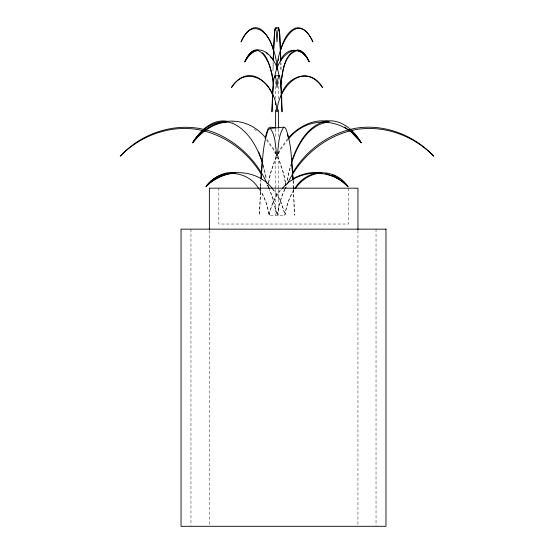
<?xml version="1.0" encoding="UTF-8"?>
<svg xmlns="http://www.w3.org/2000/svg" width="554" height="554" viewBox="0 0 554 554"><rect width="100%" height="100%" fill="white"/><g stroke="black" fill="none" stroke-linecap="round" stroke-linejoin="round"><path stroke-width="0.42" stroke-dasharray="2.77 2.08" d="M273.101 63.308L273.011 70.677L273.129 61.799M260.512 187.3L259.584 215.236L260.47 189.413M260.546 186.435L260.83 180.396M260.636 186.019L260.92 180.078M287.471 180.258L288.454 173.665L290.822 164.642M287.547 180.362L288.592 173.859L290.802 165.798M267.949 186.033L268.413 183.561L267.97 186.054M268.565 182.737L270.262 173.665L274.562 160.542L276.398 156.858M259.307 189.454C264.68 197.051 267.561 206.13 269.119 215.236L284.881 215.236L286.647 206.268L289.548 197.868L293.495 190.32M268.628 182.806L270.428 173.859L274.853 160.958L277.069 156.616M272.173 188.99C278.904 196.234 282.852 205.652 284.881 215.236C286.439 206.13 289.32 197.051 294.693 189.454M259.535 189.032C264.902 196.774 267.693 205.998 269.119 215.236C270.899 205.763 274.639 196.497 280.982 189.149M269.119 215.236C271.148 205.652 275.096 196.234 281.827 188.99M284.666 188.949L281.39 196.795L277 215.236L272.326 197.051L269.299 190.105M285.04 189.336L281.674 197.051L277 215.236L272.61 196.795L269.659 189.731M278.226 153.174L280.421 148.749L287.637 138.659M278.544 153.721L280.76 149.372L287.976 139.463M232.278 121.963L233.933 122.102M254.203 129.331L256.315 130.647M273.018 189.149C279.361 196.497 283.101 205.763 284.881 215.236M266.502 140.12L273.24 149.372L275.456 153.721M266.848 139.331L273.579 148.749L275.774 153.174M276.931 156.616L279.147 160.958L283.572 173.859L285.213 181.989M277.602 156.858L279.438 160.542L283.738 173.665L285.282 181.906M266.938 184.704L267.617 186.248M267.693 185.022L268.351 186.594M263.198 165.798L266.197 178.741M263.178 164.642L265.546 173.665L266.28 178.61M293.121 180.923L293.488 188.568M293.53 189.413L294.416 215.236L293.613 189.89M293.17 180.396L293.488 187.3M280.871 61.799L280.989 70.677L280.899 63.308M376.034 229.155L376.034 525.434M357.946 230.547L357.946 525.434M348.487 188.173L348.487 224.031L218.837 224.031L218.837 188.173M278.392 81.424L278.392 98.695M278.392 128.909L278.392 136.679M278.392 151.353L278.392 188.478M278.392 189.336L278.392 215.236M275.608 81.424L275.608 98.695M275.608 128.909L275.608 137.544M275.608 151.353L275.608 188.478M275.608 189.336L275.608 215.236M209.377 230.547L209.377 525.434M190.964 229.155L190.964 525.434"/><path stroke-width="0.83" d="M273.15 60.975L274.618 30.955L275.456 28.302L278.544 27.7L279.784 34.016L280.857 60.829M273.177 59.146L274.611 30.304L275.456 27.7L277 28.005M260.512 188.568L260.595 186.864M260.934 178.672L262.298 160.695M260.982 179.233C262.686 162.634 262.264 145.21 268.413 129.484L270.262 128.41L283.752 127.171L285.615 128.147C291.958 144.386 291.376 162.405 293.128 179.531M273.406 81.604L271.952 111.811L272.658 91.057L273.988 78.294L275.047 76.057L278.96 75.545L279.5 75.946C282.152 87.657 281.536 99.872 282.048 111.811L280.594 82.248M277.194 69.063C276.252 49.971 295.871 6.329 312.913 41.862C309.866 34.992 303.952 25.796 295.157 28.171C286.39 32.27 282.859 42.298 280.331 50.975M278.17 60.829L278.503 59.146M265.2 138.59L266.571 132.503L268.385 128.147L270.248 127.171L275.31 127.642M274.867 77.068C276.363 58.599 296.764 36.855 309.146 61.792C306.888 56.861 303.917 50.996 298.073 49.846C283.122 52.872 282.54 74.042 280.573 86.105C282.568 74.181 283.316 54.444 297.332 50.462M291.688 162.571C297.422 145.349 308.343 124.574 328.307 122.102M278.544 27.7L277.713 31.723L277 41.862L276.287 32.097L275.456 28.302M292.214 159.76C297.747 143.908 307.172 126.838 324.215 121.492C340.066 117.704 353.902 129.948 361.25 142.807C344.048 117.593 307.989 114.484 288.572 138.895M285.379 188.568L286.051 187.023M287.394 183.935C300.275 156.367 326.258 134.851 356.485 129.484C384.774 124.962 413.907 135.889 433.768 156.186C414.177 135.245 384.85 123.694 356.243 128.147C329.45 132.925 305.531 150.259 292.166 173.887M281.314 94.976C287.166 75.462 311.223 67.588 322.463 87.497C303.26 59.846 277.755 88.086 277 111.811C276.619 87.67 250.65 58.849 231.537 87.497C243.206 67.9 266.959 76.514 272.783 95.766M278.96 75.545L277.907 78.945L277 87.497L276.093 79.257L275.047 76.057M281.058 59.541C287.374 45.587 304.298 48.316 309.146 61.792L306.722 57.09L302.851 52.644M294.95 188.381C306.383 168.561 335.198 167.315 347.947 186.518C330.648 168.167 298.481 168.908 282.374 188.415M283.752 127.171C277.956 135.453 278.877 146.616 277 156.186C275.109 147.045 276.065 136.194 270.262 128.41M295.178 188.817C301.168 180.057 310.981 173.173 321.874 173.139M288.232 138.078C298.218 126.693 313.702 118.334 329.124 121.527M292.983 178.7C301.591 173.873 311.764 171.228 321.597 173M258.67 50.352C252.236 51.079 247.832 56.508 244.854 61.792C247.112 56.861 250.083 50.996 255.927 49.846L258.219 50.144M226.496 122.122C212.736 123.355 201.13 132.33 192.75 142.807C199.724 131.139 211.808 118.951 226.579 121.194M235.713 173.118C224.557 173.707 214.052 178.817 206.053 186.518C212.937 177.647 224.01 170.951 235.554 172.758M298.848 50.587L301.106 51.28M325.787 173.596L333.03 176.13M332.345 174.995L335.911 176.484M333.84 176.414L341.306 180.77L347.947 186.518L341.264 180.036M337.282 177.252L339.941 179.108M344.498 127.018L347.905 129.636M351.998 132.773L361.25 142.807L354.892 134.13M266.155 52.588L267.901 54.133M351.347 130.862L353.12 132.496M265.768 138.078C245.706 113.016 210.07 116.769 192.75 142.807C200.998 127.42 220.845 115.225 237.417 125.82C250.214 134.213 257.693 148.375 262.312 162.571M272.464 188.561C256.516 168.174 223.297 167.28 206.053 186.518C218.595 167.959 247.825 169.552 258.822 188.817M262.527 52.665L264.777 55.171L267.326 59.541M270.096 56.293L271.453 58.135M261.627 174.995C248.053 151.554 224.238 134.345 197.515 129.484C169.226 124.962 140.093 135.889 120.232 156.186C143.486 130.786 181.573 120.052 214.121 132.503C237.486 141.859 256.724 160.556 267.042 183.457M268.351 186.594L269.334 188.949M267.637 60.324L269.528 65.012M258.663 151.893L262.527 162.183M273.475 51.037C269.853 31.481 251.343 16.959 241.087 41.862C258.635 4.965 277.554 49.417 276.82 69.035M269.75 65.808L272.63 78.509L273.427 86.105C274.465 71.05 259.286 30.844 244.854 61.792C257.437 36.439 276.965 57.062 279.022 76.14M287.387 133.839L288.142 137.177M278.967 28.829L279.382 30.955M285.435 182.737L285.899 185.209M279.458 31.682L280.836 60.144M291.639 161.574L292.588 173.298M292.768 175.84L293.08 180.078M293.488 187.3L293.572 189.025M357.946 229.681L357.946 188.173L209.377 188.173L209.377 229.681M278.392 109.914L278.392 128.043M275.608 103.009L275.608 104.734M275.608 109.914L275.608 128.043M385.965 229.155L181.04 229.155L181.04 526.3L385.965 526.3L385.965 229.155"/></g></svg>
